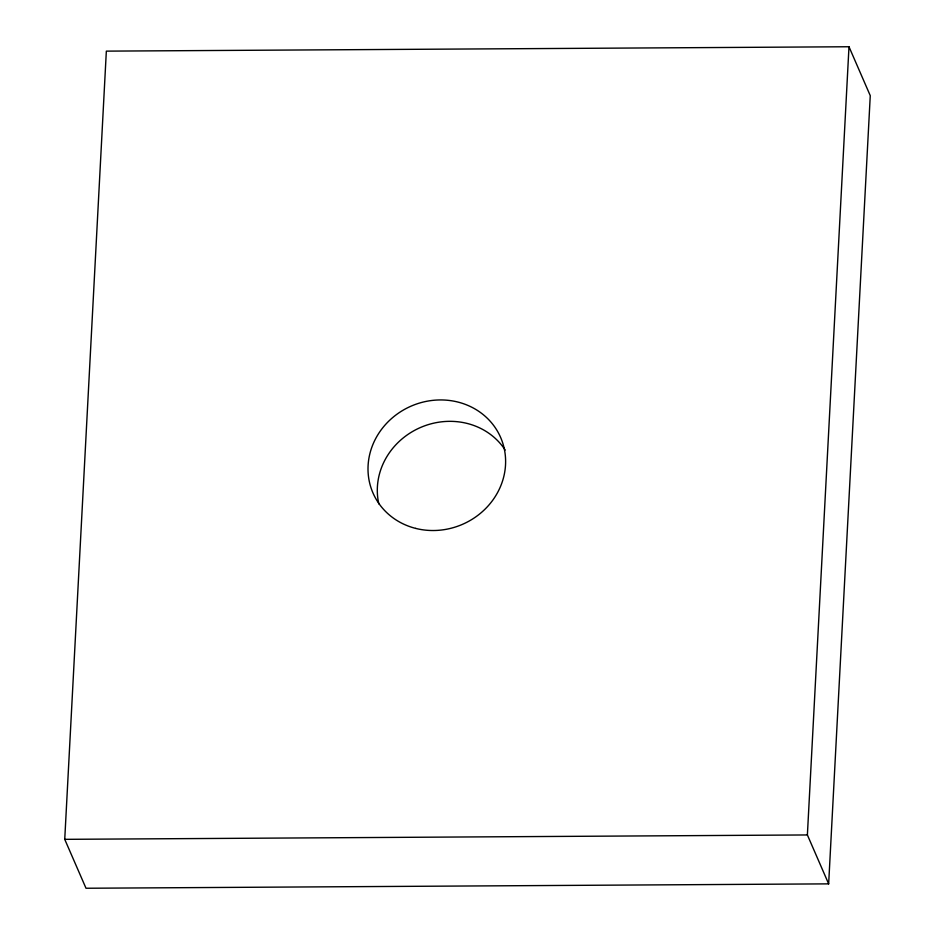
<?xml version="1.0" encoding="UTF-8"?>
<svg xmlns="http://www.w3.org/2000/svg" width="935" height="935" viewBox="0 0 935 935"><rect width="100%" height="100%" fill="white"/><g stroke="black" fill="none" stroke-linecap="round" stroke-linejoin="round"><path stroke-width="1.4" d="M64.737 839.338L106.345 51.133L848.992 46.75L870.263 95.662L828.655 883.867L86.008 888.25L64.737 839.338L807.384 834.955L828.655 883.867M807.384 834.955L848.992 46.75M378.839 503.918A69.599 64.445 -23.5 0 1 420.902 427.318A69.599 64.445 -23.5 0 1 505.18 450.027M415.701 528.404A69.599 64.445 -23.5 0 0 504.082 447.947A69.599 64.445 -23.5 0 0 390.655 419.348A69.599 64.445 -23.5 0 0 415.701 528.404"/></g></svg>
